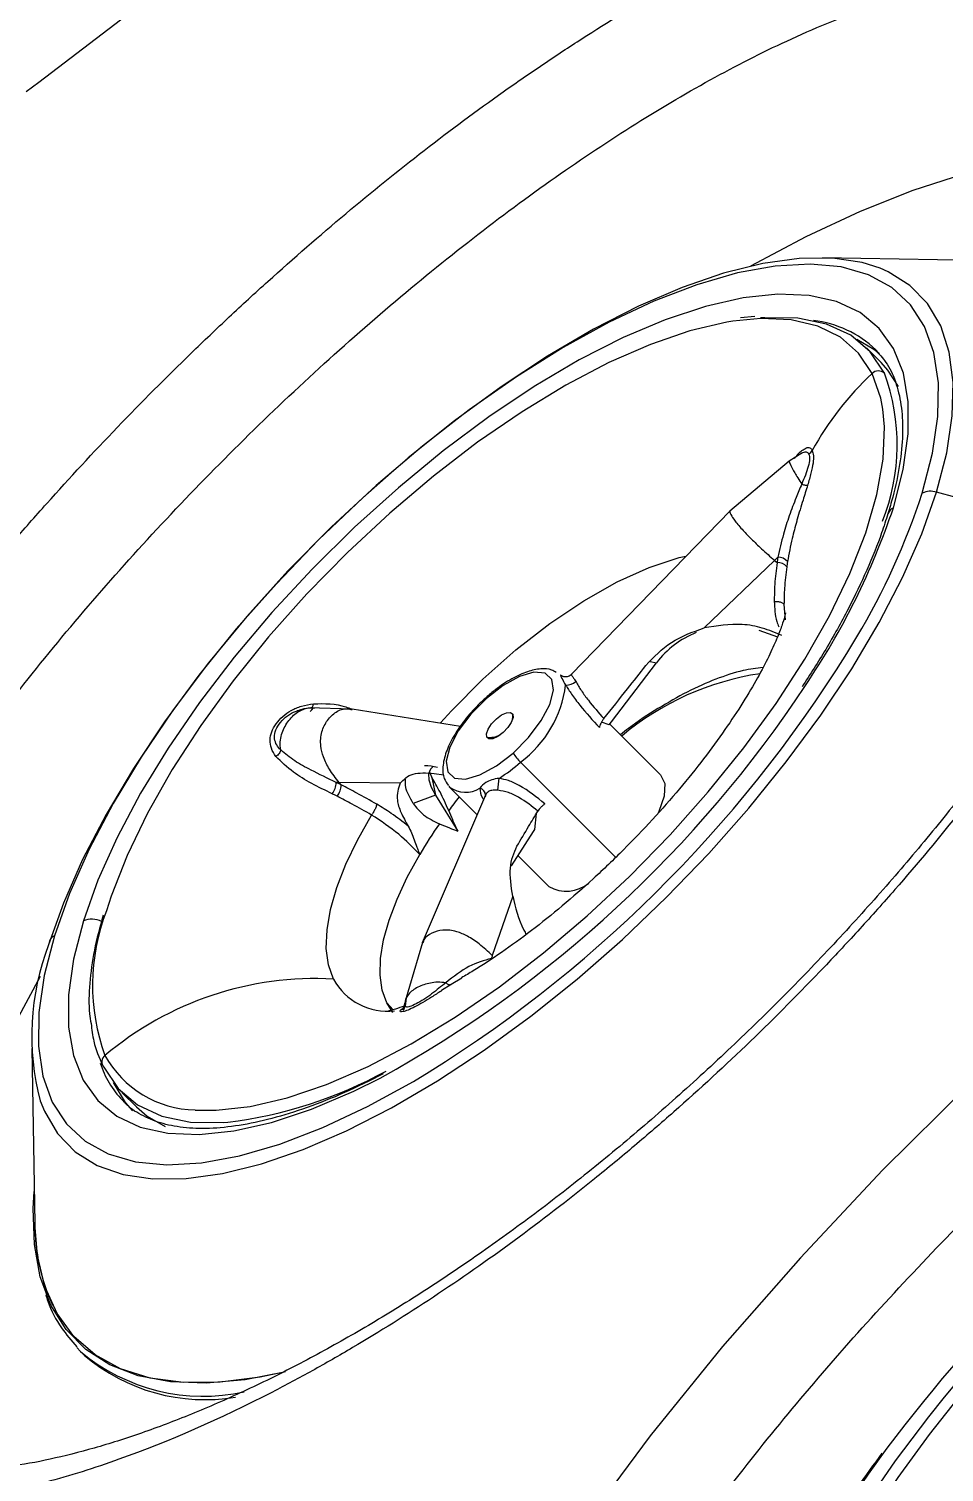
# Model space of a CAD drawing. Extents: x -2 to 78, y -19 to 124.
# Drawn here: x 63.67 to 65.723, y 12.007 to 15.245 of the extents above; entities that cross this region are included whole.
import ezdxf

# ---------------------------------------------------------------- set-up
doc = ezdxf.new("R2010")
doc.units = 0
doc.header["$MEASUREMENT"] = 0
doc.layers.add('1', color=4, linetype='Continuous')
doc.layers.add('GEOMETRY', color=2, linetype='Continuous', lineweight=25)

# ---------------------------------------------------------------- blocks, each defined once
blk = doc.blocks.new('2026 BEAM 220')
at = {"layer": 'GEOMETRY'}
for p, q in [((67.8231, 14.7247), (67.43, 14.7317)), ((67.2785, 14.6001), (67.2462, 14.597)), ((67.5614, 14.4969), (67.5287, 14.5297)), ((67.5525, 14.5225), (67.5495, 14.5255)), ((67.3839, 14.2936), (67.3553, 14.2753)), ((67.3555, 14.2755), (67.2225, 14.163)), ((68.115, 14.0899), (67.6858, 14.206)), ((67.2232, 14.1637), (66.8674, 13.7974)), ((67.1647, 13.9012), (67.3225, 14.0528)), ((67.3225, 14.0528), (67.3282, 14.0478)), ((67.3437, 13.9536), (67.3461, 13.9193)), ((67.2873, 13.896), (67.3293, 13.8816)), ((66.9569, 13.6907), (67.0575, 13.8232)), ((67.0434, 13.8257), (67.0575, 13.8232)), ((66.2647, 13.7187), (66.2519, 13.7152)), ((66.3749, 13.719), (66.2767, 13.7218)), ((66.2824, 13.7224), (66.2903, 13.7214)), ((66.6181, 13.6805), (66.3749, 13.719)), ((66.9519, 13.6842), (66.9343, 13.6901)), ((66.9519, 13.6842), (66.9569, 13.6907)), ((67.0669, 13.5716), (66.953, 13.6856)), ((66.7525, 13.6004), (66.9661, 13.3868)), ((66.5484, 13.5779), (66.5539, 13.5659)), ((66.559, 13.5749), (66.5807, 13.5715)), ((66.4825, 13.5532), (66.3456, 13.5545)), ((66.3503, 13.549), (66.3456, 13.5545)), ((66.5539, 13.5659), (66.562, 13.526)), ((66.5915, 13.5461), (66.5934, 13.5441)), ((66.5934, 13.5441), (66.6554, 13.4821)), ((66.562, 13.526), (66.5121, 13.5073)), ((66.6744, 13.5264), (66.5322, 13.1948)), ((66.562, 13.526), (66.6117, 13.4456)), ((66.6741, 13.5294), (66.675, 13.5287)), ((66.788, 13.4847), (66.7842, 13.4493)), ((66.7814, 13.445), (66.7315, 13.3677)), ((66.7842, 13.4493), (66.7814, 13.445)), ((66.7465, 13.391), (66.8164, 13.3211)), ((66.7351, 13.2996), (66.6893, 13.1662)), ((66.5324, 13.1954), (66.4939, 13.0641)), ((66.6211, 13.1155), (66.5969, 13.1016)), ((66.5969, 13.1016), (66.5756, 13.0876)), ((66.4662, 13.0385), (66.4526, 13.06)), ((66.4673, 13.0447), (66.4526, 13.06)), ((66.4934, 13.0587), (66.495, 13.0609)), ((66.4965, 13.0718), (66.4938, 13.0527)), ((66.4831, 13.0435), (66.4874, 13.0466)), ((66.4933, 13.0458), (66.4904, 13.0465)), ((65.6562, 12.9581), (65.6632, 12.565)), ((65.8583, 12.8594), (65.891, 12.8267)), ((65.8595, 12.8416), (65.8624, 12.8386)), ((65.7659, 12.2781), (65.7575, 12.2869)), ((65.7659, 12.2781), (65.7746, 12.2694))]:
    blk.add_line(p, q, dxfattribs=at)
at = {"layer": 'GEOMETRY', "flags": 128}
for points in [[(68.377, 14.8535), (68.3463, 14.88), (68.2857, 14.9176), (68.2159, 14.9447), (68.1372, 14.9612), (68.0502, 14.967), (67.9556, 14.962), (67.854, 14.9462), (67.7462, 14.9197), (67.6328, 14.8829), (67.5147, 14.8358), (67.3927, 14.7788), (67.2687, 14.713)], [(67.5598, 14.7081), (67.5189, 14.721), (67.4522, 14.7308), (67.3776, 14.7301), (67.296, 14.7188), (67.2082, 14.697), (67.115, 14.6649), (67.0175, 14.623), (66.9166, 14.5715), (66.8134, 14.5111), (66.7089, 14.4423), (66.6042, 14.3659), (66.5005, 14.2827), (66.3986, 14.1934), (66.2998, 14.0991), (66.2049, 14.0006), (66.115, 13.8991), (66.0311, 13.7955), (65.9538, 13.6908), (65.8842, 13.5863), (65.8228, 13.4829), (65.7703, 13.3817), (65.7272, 13.2838), (65.6941, 13.1901)], [(67.654, 14.2039), (67.677, 14.2932), (67.6891, 14.376), (67.6902, 14.4515), (67.6802, 14.5189), (67.6592, 14.5774), (67.6275, 14.6263), (67.5854, 14.6652), (67.5335, 14.6936), (67.4722, 14.7112), (67.4022, 14.7177), (67.3243, 14.7132), (67.2393, 14.6977), (67.1483, 14.6714), (67.0521, 14.6345), (66.9518, 14.5874), (66.8486, 14.5307), (66.7435, 14.4649), (66.6377, 14.3909), (66.5324, 14.3094), (66.4288, 14.2212), (66.3279, 14.1275), (66.2308, 14.0291), (66.1387, 13.9272), (66.0525, 13.823), (65.9732, 13.7174), (65.9017, 13.6117), (65.8387, 13.5071), (65.7849, 13.4047), (65.7409, 13.3056), (65.7072, 13.2109)], [(67.6858, 14.206), (67.7088, 14.2945), (67.7213, 14.3769), (67.7232, 14.4523), (67.7145, 14.5199), (67.6953, 14.5791), (67.6658, 14.6293), (67.6263, 14.6699), (67.5772, 14.7006), (67.5598, 14.7081)], [(67.5892, 14.1708), (67.6113, 14.2569), (67.6224, 14.3366), (67.6225, 14.4089), (67.6115, 14.4729), (67.5896, 14.528), (67.5571, 14.5734), (67.5143, 14.6087), (67.4617, 14.6335), (67.4, 14.6473), (67.3298, 14.6502), (67.2521, 14.642), (67.1676, 14.6228), (67.0774, 14.5929), (66.9826, 14.5527), (66.8842, 14.5025), (66.7834, 14.443), (66.6814, 14.3749), (66.5795, 14.2989), (66.4787, 14.216), (66.3802, 14.1272), (66.2853, 14.0334), (66.1951, 13.9358), (66.1105, 13.8355), (66.0326, 13.7338), (65.9623, 13.6317), (65.9004, 13.5305), (65.8477, 13.4314), (65.8047, 13.3355), (65.772, 13.2439)], [(67.229, 14.5892), (67.2155, 14.587), (67.1327, 14.5676), (67.0442, 14.5374), (66.9511, 14.4967), (66.8546, 14.4462), (66.756, 14.3863), (66.6564, 14.3179), (66.5571, 14.2418), (66.4594, 14.159), (66.3644, 14.0705), (66.2735, 13.9775), (66.1876, 13.881), (66.108, 13.7824), (66.0355, 13.6828), (65.9712, 13.5835), (65.9158, 13.4858), (65.87, 13.3908), (65.8345, 13.2999), (65.8237, 13.2666)], [(67.5413, 14.4722), (67.5111, 14.5179), (67.4704, 14.5535), (67.4198, 14.5785), (67.36, 14.5924), (67.2916, 14.5953), (67.229, 14.5892)], [(67.569, 14.4729), (67.5369, 14.521), (67.4934, 14.5579), (67.4391, 14.5832), (67.3747, 14.5964), (67.3011, 14.5974), (67.291, 14.5967)], [(67.5579, 14.5162), (67.5455, 14.526), (67.5069, 14.5486)], [(67.6003, 14.4429), (67.5767, 14.4798), (67.5614, 14.4969)], [(67.5653, 14.3925), (67.5607, 14.4168), (67.5413, 14.4722)], [(66.0227, 12.8198), (66.0701, 12.8191), (66.1462, 12.8274), (66.229, 12.8468), (66.3175, 12.877), (66.4106, 12.9177), (66.507, 12.9682), (66.6057, 13.0281), (66.7053, 13.0965), (66.8045, 13.1726), (66.9023, 13.2554), (66.9972, 13.3439), (67.0882, 13.4369), (67.174, 13.5334), (67.2537, 13.632), (67.3261, 13.7316), (67.3904, 13.8309), (67.4458, 13.9286), (67.4916, 14.0236), (67.5272, 14.1145), (67.5521, 14.2004), (67.5661, 14.28), (67.569, 14.3524), (67.5653, 14.3925)], [(65.6754, 12.8403), (65.6846, 12.817), (65.7141, 12.7668), (65.7536, 12.7262), (65.8027, 12.6955), (65.861, 12.6752), (65.9277, 12.6653), (66.0023, 12.666), (66.0839, 12.6774), (66.1718, 12.6992), (66.2649, 12.7312), (66.3624, 12.7732), (66.4633, 12.8246), (66.5665, 12.8851), (66.671, 12.9538), (66.7757, 13.0302), (66.8795, 13.1135), (66.9813, 13.2027), (67.0801, 13.2971), (67.175, 13.3955), (67.2649, 13.4971), (67.3488, 13.6007), (67.4261, 13.7053), (67.4957, 13.8098), (67.5571, 13.9132), (67.6096, 14.0144), (67.6527, 14.1124), (67.6858, 14.206)], [(66.5731, 13.6887), (66.598, 13.7157), (66.6684, 13.7864), (66.7424, 13.852), (66.8184, 13.9111), (66.8947, 13.9624), (66.9696, 14.0047), (67.0414, 14.0372), (67.1086, 14.0591), (67.1235, 14.0627)], [(69.9518, 13.7697), (69.9095, 13.8558), (69.8451, 13.9204), (69.7597, 13.9632), (69.655, 13.9833), (69.5549, 13.9824), (69.4434, 13.9659), (69.2835, 13.9215), (69.1077, 13.8517), (68.9197, 13.7582), (68.7357, 13.6507), (68.5444, 13.5248), (68.3493, 13.3829), (68.1509, 13.2254), (67.9522, 13.0548), (67.7568, 12.8745), (67.5651, 12.6846), (67.3804, 12.4883), (67.2061, 12.2893), (67.0437, 12.0888), (66.8953, 11.8893)], [(66.7361, 13.6207), (66.7707, 13.6558), (66.7989, 13.6934), (66.8181, 13.7299), (66.8263, 13.7618), (66.8227, 13.7858), (66.8077, 13.7996), (66.7828, 13.802), (66.7503, 13.7926), (66.7135, 13.7724), (66.676, 13.7433)], [(66.8426, 13.7959), (66.8454, 13.7937), (66.8471, 13.7927)], [(66.676, 13.7433), (66.6414, 13.7082), (66.6131, 13.6706), (66.5939, 13.6341), (66.5857, 13.6022), (66.5893, 13.5782), (66.6043, 13.5644), (66.6292, 13.562), (66.6617, 13.5714), (66.6985, 13.5916), (66.7361, 13.6207)], [(66.676, 13.7433), (66.6755, 13.7446), (66.6755, 13.7453), (66.6756, 13.7453)], [(66.2811, 13.7136), (66.2842, 13.7175), (66.2876, 13.7217)], [(66.6768, 13.6561), (66.6762, 13.6639), (66.6801, 13.6745), (66.6879, 13.6862), (66.6985, 13.6973), (66.7102, 13.7061), (66.7213, 13.7112), (66.7301, 13.7118), (66.7352, 13.708)], [(66.7352, 13.708), (66.7359, 13.7001), (66.732, 13.6895), (66.7241, 13.6778), (66.7135, 13.6667), (66.7018, 13.6579), (66.6907, 13.6528), (66.6819, 13.6522), (66.6768, 13.6561)], [(66.5564, 13.5904), (66.5506, 13.5845), (66.5466, 13.5738), (66.5472, 13.5602), (66.5524, 13.5441), (66.562, 13.526)], [(67.0669, 13.5716), (67.0764, 13.5521), (67.0751, 13.5239), (67.063, 13.4894), (67.06, 13.4832)], [(66.3331, 13.1135), (66.3219, 13.1453), (66.317, 13.1822), (66.3186, 13.2238), (66.3264, 13.2695), (66.3406, 13.3188), (66.3608, 13.371), (66.3869, 13.4255), (66.4184, 13.4816)], [(66.4526, 13.06), (66.4424, 13.0889), (66.4378, 13.1224), (66.4388, 13.16), (66.4455, 13.2013), (66.4579, 13.2458), (66.4756, 13.293), (66.4986, 13.3423), (66.5265, 13.3932)], [(65.772, 13.2439), (65.75, 13.1579), (65.7389, 13.0782), (65.7388, 13.0059), (65.7497, 12.9419), (65.7716, 12.8868), (65.8041, 12.8414), (65.8469, 12.8061), (65.8995, 12.7813), (65.9612, 12.7675), (66.0314, 12.7646), (66.1092, 12.7728), (66.1937, 12.792), (66.2839, 12.8218), (66.3787, 12.8621), (66.4377, 12.8912)], [(65.7072, 13.2109), (65.6842, 13.1216), (65.6721, 13.0388), (65.6711, 12.9633), (65.6811, 12.8959), (65.7021, 12.8374), (65.7338, 12.7885), (65.7758, 12.7496), (65.8278, 12.7212), (65.8891, 12.7036), (65.9591, 12.6971), (66.037, 12.7015), (66.1219, 12.7171), (66.213, 12.7434), (66.3092, 12.7803), (66.4095, 12.8274), (66.5127, 12.8841), (66.5479, 12.9053)], [(65.675, 13.1194), (65.6212, 13.0191), (65.5623, 12.8965), (65.5133, 12.7776), (65.4744, 12.6632), (65.446, 12.5543), (65.4281, 12.4514), (65.421, 12.3554), (65.4247, 12.267), (65.4392, 12.1867), (65.4643, 12.1151), (65.4999, 12.0527), (65.5355, 12.0099)], [(68.8395, 13.0085), (68.8211, 13.0042), (68.7463, 12.9811), (68.6652, 12.9476), (68.5786, 12.9041), (68.4877, 12.8512), (68.3935, 12.7895), (68.2974, 12.7198), (68.2005, 12.643), (68.104, 12.5601), (68.0091, 12.472), (67.917, 12.38), (67.8289, 12.2851), (67.7459, 12.1886), (67.6691, 12.0917), (67.5993, 11.9955), (67.5375, 11.9013), (67.4845, 11.8103), (67.4409, 11.7237), (67.4073, 11.6424), (67.384, 11.5676), (67.378, 11.541)], [(65.818, 12.9162), (65.8501, 12.8681), (65.8936, 12.8312), (65.9479, 12.8059), (66.0123, 12.7927), (66.0859, 12.7916), (66.0959, 12.7924)], [(65.8827, 12.8183), (65.8666, 12.8363), (65.8394, 12.8812)], [(65.891, 12.8267), (65.9153, 12.8059), (65.9556, 12.7828)], [(66.2227, 12.2315), (66.1351, 12.2147), (66.0474, 12.2069), (65.9671, 12.2098), (65.895, 12.2235), (65.8316, 12.2478), (65.7775, 12.2825), (65.7332, 12.3273), (65.699, 12.3818), (65.6752, 12.4456), (65.662, 12.5182), (65.6596, 12.5988), (65.6619, 12.6368)], [(66.2256, 12.2322), (66.1689, 12.2204), (66.079, 12.209), (65.9963, 12.2084), (65.9216, 12.2184), (65.8553, 12.2392), (65.7982, 12.2704), (65.7506, 12.3118), (65.7131, 12.363), (65.6858, 12.4237), (65.6691, 12.4933), (65.6632, 12.565)], [(67.703, 12.1754), (67.6679, 12.1317), (67.5931, 12.0327), (67.5258, 11.935), (67.4667, 11.8399), (67.4167, 11.7486), (67.3762, 11.6619), (67.3458, 11.5811), (67.3258, 11.507)], [(67.5747, 12.0611), (67.5323, 12.0029), (67.4641, 11.9022), (67.4043, 11.8042), (67.3536, 11.7101), (67.3126, 11.6208), (67.2816, 11.5374), (67.2611, 11.4608)]]:
    blk.add_lwpolyline(points, dxfattribs=at)
at = {"layer": 'GEOMETRY'}
for centre, radius, start, end in [((67.3819, 14.3493), 0.2432, 46.4227, 83.4315), ((67.5555, 14.4579), 0.0201, 48.0184, 134.8828), ((68.0162, 13.9649), 0.6949, 133.1149, 151.2218), ((67.1314, 14.3121), 0.4662, 338.4454, 20.1754), ((66.1244, 14.7043), 1.6094, 329.2373, 341.8862), ((67.6728, 14.1627), 0.0452, 73.2311, 114.5008), ((66.0375, 14.691), 1.6365, 325.8382, 341.4683), ((67.5989, 14.1498), 0.0231, 114.718, 161.7499), ((67.3311, 14.0337), 0.0263, 38.71, 92.2224), ((67.3298, 14.0222), 0.0257, 38.8421, 93.5309), ((67.2255, 13.6946), 0.2115, 111.7647, 142.5359), ((64.9825, 15.404), 2.9485, 302.0668, 328.9033), ((67.3829, 13.1791), 0.6265, 98.5298, 130.0395), ((65.1224, 15.2729), 2.7208, 298.9108, 326.5195), ((66.6033, 13.804), 0.2524, 306.2359, 352.9615), ((66.8544, 13.8064), 0.0334, 268.9514, 311.4918), ((66.692, 13.7047), 0.0433, 344.9338, 4.2537), ((66.683, 13.7087), 0.053, 263.2657, 296.9476), ((66.5034, 13.8786), 0.3735, 302.5668, 311.8303), ((66.8246, 13.6754), 0.1041, 211.7204, 226.1428), ((66.5328, 13.4401), 0.1522, 77.3279, 88.2355), ((66.2997, 13.554), 0.0394, 320.9421, 0.7089), ((66.3093, 13.5496), 0.041, 321.022, 359.2124), ((66.629, 13.5942), 0.0615, 234.6499, 301.5785), ((66.658, 13.5258), 0.0163, 359.5749, 78.9901), ((66.2502, 13.592), 0.4551, 353.0616, 356.4642), ((67.6619, 12.7036), 1.329, 141.9694, 143.6401), ((67.489, 12.8248), 1.1178, 145.2429, 149.4357), ((66.8557, 13.3901), 0.0794, 240.3286, 309.3132), ((65.7912, 13.2001), 0.0478, 63.0981, 113.6556), ((66.2516, 13.1), 0.4591, 158.7247, 200.1004), ((65.7163, 13.1906), 0.0222, 114.0084, 181.2986), ((66.2188, 12.9867), 0.5628, 158.8135, 195.0793), ((66.2921, 12.3831), 0.7315, 86.7875, 130.1499), ((66.4555, 13.1811), 0.1399, 208.9104, 275.8802), ((66.0193, 12.9934), 0.2204, 198.0145, 223.5226), ((65.8309, 12.9281), 0.0176, 126.8278, 222.7642), ((66.0276, 13.0564), 0.2366, 208.8423, 268.8099), ((65.9738, 13.7758), 0.991, 277.0822, 298.7813), ((70.6114, 9.777), 3.7998, 127.0374, 143.0517), ((70.4976, 9.8899), 3.6102, 128.2061, 140.7222), ((66.1017, 12.5644), 0.4385, 179.919, 204.5483), ((66.0411, 12.6048), 0.4272, 229.8895, 282.4169), ((66.0444, 12.586), 0.416, 229.5676, 279.5511)]:
    blk.add_arc(centre, radius, start, end, dxfattribs=at)
for points, knots in [([(53.2507, 11.0323), (53.2761, 11.0362), (53.3335, 11.0452), (53.3988, 11.0557), (53.4467, 11.0636), (53.4787, 11.0689), (53.5666, 11.0837), (53.774, 11.1199), (54.0924, 11.1807), (54.4731, 11.2619), (54.8521, 11.3514), (55.2288, 11.4491), (55.5405, 11.5375), (55.7884, 11.6123), (56.035, 11.6897), (56.2803, 11.7714), (56.5243, 11.8572), (56.6761, 11.9125), (56.7972, 11.9578), (56.8878, 11.9923), (56.9556, 12.0186), (56.997, 12.0348), (57.0121, 12.0407), (57.0347, 12.0496), (57.061, 12.06), (57.0911, 12.0719), (57.1212, 12.0839), (57.1512, 12.0959), (57.1781, 12.1067), (57.1931, 12.1128), (57.2082, 12.1189), (57.2264, 12.1263), (57.3016, 12.157), (57.4893, 12.2351), (57.7888, 12.3664), (58.147, 12.5334), (58.4245, 12.6706), (58.6221, 12.772), (58.7407, 12.8339), (58.9383, 12.9389), (59.2146, 13.0908), (59.509, 13.2609), (59.7439, 13.4013), (59.978, 13.5447), (60.1854, 13.676), (60.3665, 13.7939), (60.4811, 13.8695), (60.5912, 13.9431), (60.6764, 14.001), (60.7189, 14.03), (60.7472, 14.0494), (60.7815, 14.073), (60.8168, 14.0975), (60.845, 14.117), (60.8661, 14.1318), (60.8872, 14.1465), (60.9153, 14.1662), (60.9503, 14.1909), (60.9853, 14.2157), (61.0132, 14.2356), (61.0551, 14.2655), (61.1456, 14.3305), (61.2426, 14.4012), (61.3254, 14.4623), (61.3805, 14.5032), (61.4766, 14.575), (61.6678, 14.7199), (62.0463, 15.0154), (62.4696, 15.3654), (62.8832, 15.7275), (63.1889, 16.0053), (63.4899, 16.2893), (63.786, 16.5795), (64.0767, 16.8753), (64.3613, 17.176), (64.6395, 17.4812), (64.9242, 17.8055), (65.2143, 18.1497), (65.4843, 18.4841), (65.6877, 18.746), (65.8289, 18.9324), (65.9191, 19.0535), (65.9941, 19.1555), (66.0543, 19.2381), (66.0991, 19.3003), (66.1289, 19.3419), (66.1487, 19.3696), (66.1734, 19.4043), (66.2029, 19.446), (66.2323, 19.4878), (66.2568, 19.5226), (66.2762, 19.5506), (66.2957, 19.5785), (66.3199, 19.6136), (66.344, 19.6486), (66.3608, 19.6732), (66.3704, 19.6873), (66.38, 19.7014), (66.392, 19.719), (66.4781, 19.8457), (66.5958, 20.0229), (66.7429, 20.2515), (66.8879, 20.4817), (67.0647, 20.7722), (67.2696, 21.1247), (67.434, 21.4216), (67.5617, 21.6613), (67.6868, 21.9025), (67.8373, 22.2051), (68.008, 22.5691), (68.1418, 22.8729), (68.2213, 23.063), (68.2525, 23.139), (68.2618, 23.1618), (68.2695, 23.1808), (68.2757, 23.196), (68.291, 23.234), (68.3108, 23.2834), (68.3318, 23.3365), (68.3423, 23.3631), (68.3483, 23.3783), (68.3632, 23.4162), (68.3824, 23.4657), (68.4058, 23.5265), (68.429, 23.5875), (68.4691, 23.6942), (68.5251, 23.8471), (68.6117, 24.0924), (68.694, 24.3389), (68.7624, 24.5557), (68.8003, 24.6798), (68.8335, 24.7905), (68.8709, 24.9182), (68.8981, 25.0151), (68.9116, 25.0632)], [0, 0, 0, 0, 0.003617, 0.008175, 0.009315, 0.010454, 0.012734, 0.02185, 0.040084, 0.058325, 0.07658, 0.094803, 0.112974, 0.122043, 0.131103, 0.149196, 0.158231, 0.167261, 0.171775, 0.176287, 0.180798, 0.181926, 0.182489, 0.183053, 0.185308, 0.186436, 0.187563, 0.189817, 0.190944, 0.191588, 0.192071, 0.193198, 0.194325, 0.203338, 0.221362, 0.2394, 0.25747, 0.263503, 0.269543, 0.275589, 0.293775, 0.312047, 0.32122, 0.330407, 0.348724, 0.353945, 0.359162, 0.366981, 0.371538, 0.372839, 0.373815, 0.376092, 0.378369, 0.379507, 0.380645, 0.381782, 0.38292, 0.385195, 0.38747, 0.388607, 0.389744, 0.394292, 0.403385, 0.405657, 0.40793, 0.412474, 0.421561, 0.43973, 0.476077, 0.494272, 0.51249, 0.53074, 0.549028, 0.567343, 0.585607, 0.603821, 0.621993, 0.642717, 0.663408, 0.67891, 0.686658, 0.694404, 0.698922, 0.70344, 0.707958, 0.709087, 0.710217, 0.712476, 0.714735, 0.716994, 0.719253, 0.720382, 0.721512, 0.723771, 0.726031, 0.727161, 0.727726, 0.728291, 0.72942, 0.73055, 0.748637, 0.75769, 0.766753, 0.784914, 0.80314, 0.821449, 0.830641, 0.839862, 0.858284, 0.876622, 0.894896, 0.904014, 0.905153, 0.906292, 0.907431, 0.908, 0.908569, 0.913123, 0.9154, 0.916538, 0.917107, 0.917676, 0.922227, 0.924502, 0.926777, 0.931326, 0.940421, 0.949513, 0.967695, 0.976787, 0.981348, 0.98588, 0.992986, 1, 1, 1, 1]), ([(65.6433, 15.1045), (65.9487, 15.3334), (66.2483, 15.568), (66.836, 16.0472), (67.1242, 16.2918), (67.4068, 16.5408)], [0, 0, 0, 0, 0.5, 0.5, 1, 1, 1, 1]), ([(65.2603, 11.9358), (65.3444, 11.9292), (65.436, 11.9344), (65.5842, 11.9594), (65.6353, 11.9706), (65.7148, 11.9919), (65.7418, 11.9998), (65.7965, 12.0169), (65.8241, 12.0262), (65.963, 12.0758), (66.0778, 12.1262), (66.2256, 12.2024), (66.2554, 12.2183), (66.3154, 12.2515), (66.3457, 12.2688), (66.4366, 12.3224), (66.4971, 12.3603), (66.6783, 12.4802), (66.7986, 12.5685), (66.9485, 12.6895), (66.9786, 12.7143), (67.038, 12.7645), (67.0674, 12.7899), (67.155, 12.8672), (67.2695, 12.9729), (67.3797, 13.0837), (67.4608, 13.1688), (67.4875, 13.1974), (67.5405, 13.2555), (67.5667, 13.2849), (67.6952, 13.432), (67.7902, 13.5512), (67.9213, 13.7319), (67.963, 13.7925), (68.0227, 13.8839), (68.0421, 13.9145), (68.0796, 13.9752), (68.0976, 14.0054), (68.1847, 14.1556), (68.2442, 14.2731), (68.3058, 14.4166), (68.3175, 14.4452), (68.3396, 14.5019), (68.3499, 14.5301), (68.3787, 14.6133), (68.395, 14.6671), (68.4351, 14.8237), (68.4505, 14.9218), (68.4551, 15.0361), (68.4553, 15.0584), (68.4541, 15.1019), (68.4529, 15.123), (68.4468, 15.1845), (68.4399, 15.2231), (68.4204, 15.2956), (68.4079, 15.3294), (68.3847, 15.3764), (68.3763, 15.3914), (68.3579, 15.4203), (68.348, 15.434), (68.2955, 15.4988), (68.2433, 15.5389), (68.15, 15.5814), (68.1163, 15.5927), (68.0439, 15.6091), (68.0056, 15.6141), (67.9449, 15.617), (67.9242, 15.6172), (67.8816, 15.616), (67.8597, 15.6146), (67.793, 15.6081), (67.747, 15.6007), (67.6046, 15.5698), (67.5038, 15.5374), (67.3702, 15.4823), (67.3431, 15.4706), (67.288, 15.4455), (67.2603, 15.4324), (67.1768, 15.391), (67.1205, 15.3609), (67.0066, 15.2959), (66.9491, 15.261), (66.8617, 15.2049), (66.8324, 15.1856), (66.7735, 15.1458), (66.7438, 15.1253), (66.5952, 15.02), (66.4774, 14.9287), (66.3021, 14.7817), (66.2439, 14.7311), (66.1569, 14.6526), (66.1278, 14.6259), (66.0704, 14.5721), (66.0419, 14.545), (65.9012, 14.4085), (65.7932, 14.296), (65.6639, 14.1514), (65.6383, 14.1223), (65.5877, 14.0637), (65.5627, 14.034), (65.4891, 13.9453), (65.4421, 13.8863), (65.3069, 13.7096), (65.2246, 13.5923), (65.1321, 13.4461), (65.1141, 13.4168), (65.0794, 13.3588), (65.0628, 13.33), (65.0148, 13.2445), (64.9855, 13.1886), (64.9321, 13.0786), (64.9081, 13.0246), (64.8762, 12.945), (64.8662, 12.9187), (64.8477, 12.8667), (64.8391, 12.8408), (64.8001, 12.7141), (64.7811, 12.62), (64.7707, 12.4895), (64.7703, 12.4477), (64.7744, 12.3878), (64.7765, 12.3683), (64.7824, 12.3305), (64.786, 12.3123), (64.8082, 12.224), (64.8379, 12.1631), (64.8901, 12.0991), (64.9012, 12.0869), (64.9251, 12.0638), (64.9378, 12.0529), (64.9778, 12.0223), (65.0071, 12.0049), (65.1025, 11.9608), (65.1762, 11.9425), (65.2603, 11.9358)], [0, 0, 0, 0, 0.03125, 0.03125, 0.046875, 0.046875, 0.054687, 0.054687, 0.0625, 0.0625, 0.09375, 0.09375, 0.101562, 0.101562, 0.109375, 0.109375, 0.125, 0.125, 0.15625, 0.15625, 0.164062, 0.164062, 0.171875, 0.171875, 0.1875, 0.203125, 0.203125, 0.210937, 0.210937, 0.21875, 0.21875, 0.25, 0.25, 0.265625, 0.265625, 0.273437, 0.273437, 0.28125, 0.28125, 0.3125, 0.3125, 0.320312, 0.320312, 0.328125, 0.328125, 0.34375, 0.34375, 0.375, 0.375, 0.382812, 0.382812, 0.390625, 0.390625, 0.40625, 0.40625, 0.421875, 0.421875, 0.429687, 0.429687, 0.4375, 0.4375, 0.46875, 0.46875, 0.484375, 0.484375, 0.5, 0.5, 0.507812, 0.507812, 0.515625, 0.515625, 0.53125, 0.53125, 0.5625, 0.5625, 0.570312, 0.570312, 0.578125, 0.578125, 0.59375, 0.59375, 0.609375, 0.609375, 0.617187, 0.617187, 0.625, 0.625, 0.65625, 0.65625, 0.671875, 0.671875, 0.679687, 0.679687, 0.6875, 0.6875, 0.71875, 0.71875, 0.726562, 0.726562, 0.734375, 0.734375, 0.75, 0.75, 0.78125, 0.78125, 0.789062, 0.789062, 0.796875, 0.796875, 0.8125, 0.8125, 0.828125, 0.828125, 0.835937, 0.835937, 0.84375, 0.84375, 0.875, 0.875, 0.890625, 0.890625, 0.898437, 0.898437, 0.90625, 0.90625, 0.9375, 0.9375, 0.945312, 0.945312, 0.953125, 0.953125, 0.96875, 0.96875, 1, 1, 1, 1]), ([(65.3268, 12.0321), (65.2987, 12.0416), (65.2349, 12.0631), (65.1566, 12.1193), (65.0906, 12.1968), (65.0457, 12.2925), (65.0217, 12.4047), (65.0205, 12.5331), (65.0414, 12.6756), (65.084, 12.8306), (65.1488, 12.9967), (65.2342, 13.1718), (65.3386, 13.3534), (65.4611, 13.5395), (65.5995, 13.7279), (65.7512, 13.9158), (65.9145, 14.1009), (66.0869, 14.2811), (66.2657, 14.4539), (66.4488, 14.6168), (66.6338, 14.7682), (66.8186, 14.906), (67.0008, 15.0281), (67.1788, 15.1336), (67.356, 15.2238), (67.5296, 15.2947), (67.6967, 15.3438), (67.8376, 15.3661), (67.9538, 15.3673), (68.0563, 15.3533), (68.1528, 15.3191), (68.2391, 15.2618), (68.3056, 15.1822), (68.3442, 15.1143), (68.3546, 15.0682), (68.3561, 15.0615)], [0, 0, 0, 0, 0.024348, 0.05514, 0.086129, 0.117218, 0.148207, 0.179612, 0.211121, 0.242527, 0.274358, 0.306295, 0.338129, 0.37015, 0.402274, 0.434297, 0.466203, 0.49821, 0.530116, 0.561656, 0.593293, 0.624832, 0.655916, 0.687094, 0.718176, 0.751807, 0.785563, 0.819192, 0.844343, 0.869494, 0.900675, 0.931958, 0.96314, 0.99463, 1, 1, 1, 1]), ([(68.3576, 15.0581), (68.3606, 15.0484), (68.3685, 15.023), (68.3762, 14.9705), (68.3792, 14.9021), (68.3749, 14.8257), (68.3632, 14.7416), (68.3436, 14.6502), (68.3158, 14.5512), (68.2795, 14.4452), (68.2344, 14.333), (68.1807, 14.2156), (68.1185, 14.0942), (68.0481, 13.9699), (67.9702, 13.844), (67.8852, 13.7177), (67.794, 13.5923), (67.6967, 13.4679), (67.5934, 13.3446), (67.484, 13.2219), (67.3688, 13.1007), (67.2489, 12.9821), (67.1254, 12.8673), (66.9994, 12.7575), (66.8724, 12.6536), (66.7454, 12.5569), (66.6197, 12.4678), (66.4955, 12.3867), (66.3724, 12.3128), (66.2505, 12.2461), (66.1305, 12.1871), (66.0139, 12.1362), (65.9019, 12.0938), (65.7958, 12.0601), (65.6969, 12.0352), (65.6062, 12.0188), (65.5248, 12.0105), (65.467, 12.0095), (65.4373, 12.0113), (65.4287, 12.0118)], [0, 0, 0, 0, 0.017589, 0.045874, 0.073123, 0.099823, 0.126084, 0.152391, 0.179151, 0.206356, 0.233953, 0.261865, 0.289996, 0.318242, 0.346489, 0.37463, 0.402596, 0.430277, 0.458151, 0.486434, 0.515039, 0.54386, 0.57278, 0.601648, 0.630325, 0.658701, 0.686684, 0.714232, 0.741839, 0.769761, 0.797806, 0.825882, 0.853864, 0.881651, 0.909145, 0.936274, 0.962999, 0.989342, 1, 1, 1, 1]), ([(67.5514, 14.5223), (67.5597, 14.5131), (67.5782, 14.4925), (67.5968, 14.45), (67.6086, 14.3968), (67.6111, 14.3362), (67.6045, 14.269), (67.592, 14.2083), (67.5806, 14.1697), (67.5769, 14.1571)], [0, 0, 0, 0, 0.13568, 0.303083, 0.46381, 0.619421, 0.77285, 0.925748, 1, 1, 1, 1]), ([(67.3672, 14.2815), (67.3729, 14.2888), (67.3805, 14.2985), (67.3873, 14.3015), (67.389, 14.3022)], [0, 0, 0, 0, 0.765837, 1, 1, 1, 1]), ([(67.38, 14.2911), (67.3812, 14.2922), (67.3826, 14.2935), (67.3837, 14.2937), (67.3838, 14.2938)], [0, 0, 0, 0, 0.881766, 1, 1, 1, 1]), ([(67.3994, 14.2915), (67.4004, 14.2881), (67.4023, 14.2812), (67.3987, 14.2635), (67.3919, 14.2441), (67.3863, 14.2306), (67.3835, 14.2237)], [0, 0, 0, 0, 0.247356, 0.492706, 0.743429, 1, 1, 1, 1]), ([(67.3838, 14.2938), (67.3872, 14.2953), (67.3942, 14.2983), (67.3976, 14.2938), (67.3994, 14.2915)], [0, 0, 0, 0, 0.487845, 1, 1, 1, 1]), ([(67.389, 14.3022), (67.3914, 14.3037), (67.3968, 14.307), (67.4031, 14.3055), (67.4058, 14.3014), (67.4071, 14.2994)], [0, 0, 0, 0, 0.304748, 0.669853, 1, 1, 1, 1]), ([(67.4071, 14.2994), (67.4083, 14.2959), (67.4106, 14.2889), (67.4093, 14.271), (67.4045, 14.2481), (67.3993, 14.2307), (67.3966, 14.2214)], [0, 0, 0, 0, 0.226967, 0.451796, 0.708271, 1, 1, 1, 1]), ([(67.3994, 14.2915), (67.4009, 14.2925), (67.4041, 14.2947), (67.4061, 14.2978), (67.4071, 14.2994)], [0, 0, 0, 0, 0.492502, 1, 1, 1, 1]), ([(67.3557, 14.2751), (67.3555, 14.2751), (67.3545, 14.2751), (67.3582, 14.2668), (67.3654, 14.2534), (67.3746, 14.2378), (67.3805, 14.2285), (67.3835, 14.2237)], [0, 0, 0, 0, 0.066399, 0.372182, 0.677966, 0.834084, 1, 1, 1, 1]), ([(67.3835, 14.2237), (67.3793, 14.2138), (67.3695, 14.1903), (67.3552, 14.1528), (67.3408, 14.108), (67.3339, 14.0772), (67.3301, 14.06)], [0, 0, 0, 0, 0.182524, 0.429956, 0.681794, 1, 1, 1, 1]), ([(67.3966, 14.2214), (67.3933, 14.2103), (67.3855, 14.1848), (67.3768, 14.1578), (67.3727, 14.1421), (67.3723, 14.1406)], [0, 0, 0, 0, 0.408766, 0.945829, 1, 1, 1, 1]), ([(67.3835, 14.2237), (67.385, 14.2233), (67.3879, 14.2226), (67.3917, 14.2218), (67.3948, 14.2214), (67.396, 14.2214), (67.3966, 14.2214)], [0, 0, 0, 0, 0.246153, 0.50002, 0.753876, 1, 1, 1, 1]), ([(67.2234, 14.1635), (67.2233, 14.1635), (67.2205, 14.164), (67.2242, 14.1559), (67.2327, 14.1418), (67.2504, 14.1212), (67.2714, 14.0997), (67.2955, 14.0768), (67.3128, 14.0614), (67.3225, 14.0528)], [0, 0, 0, 0, 0.008516, 0.161796, 0.315076, 0.481626, 0.617043, 0.785921, 1, 1, 1, 1]), ([(67.5769, 14.1571), (67.5724, 14.1431), (67.5593, 14.1024), (67.5308, 14.0316), (67.4887, 13.944), (67.4403, 13.8561), (67.4024, 13.7972), (67.3843, 13.769)], [0, 0, 0, 0, 0.118585, 0.342949, 0.567875, 0.793379, 1, 1, 1, 1]), ([(67.3723, 14.1406), (67.3688, 14.1278), (67.3604, 14.0973), (67.3549, 14.0675), (67.3517, 14.0502)], [0, 0, 0, 0, 0.419194, 1, 1, 1, 1]), ([(67.3225, 14.0528), (67.3239, 14.0542), (67.3264, 14.0566), (67.329, 14.059), (67.3301, 14.06)], [0, 0, 0, 0, 0.56, 1, 1, 1, 1]), ([(67.3301, 14.06), (67.3297, 14.0577), (67.3291, 14.0537), (67.3285, 14.0496), (67.3282, 14.0478)], [0, 0, 0, 0, 0.560236, 1, 1, 1, 1]), ([(67.3282, 14.0478), (67.3262, 14.0316), (67.3225, 14.0026), (67.3221, 13.9736), (67.3219, 13.9608)], [0, 0, 0, 0, 0.559797, 1, 1, 1, 1]), ([(67.3498, 14.0383), (67.3478, 14.0225), (67.3443, 13.9943), (67.3439, 13.966), (67.3437, 13.9536)], [0, 0, 0, 0, 0.559766, 1, 1, 1, 1]), ([(67.3517, 14.0502), (67.3513, 14.048), (67.3507, 14.044), (67.3501, 14.04), (67.3498, 14.0383)], [0, 0, 0, 0, 0.560701, 1, 1, 1, 1]), ([(67.3219, 13.9608), (67.3245, 13.9609), (67.3284, 13.9609), (67.3333, 13.9601), (67.3368, 13.9591), (67.3397, 13.9579), (67.3426, 13.9561), (67.3433, 13.9546), (67.3437, 13.9536)], [0, 0, 0, 0, 0.2389192, 0.3680149, 0.5, 0.6319851, 0.7610808, 1, 1, 1, 1]), ([(67.3219, 13.9608), (67.3226, 13.9456), (67.3234, 13.9259), (67.3304, 13.9077), (67.332, 13.9036)], [0, 0, 0, 0, 0.776538, 1, 1, 1, 1]), ([(67.347, 13.9343), (67.3471, 13.9347), (67.3473, 13.9361), (67.3455, 13.9271), (67.3395, 13.9076), (67.328, 13.8771), (67.3101, 13.8376), (67.285, 13.7895), (67.2522, 13.7341), (67.2118, 13.673), (67.164, 13.6076), (67.1095, 13.5397), (67.0492, 13.471), (66.9843, 13.4032), (66.9162, 13.3381), (66.8466, 13.2771), (66.7772, 13.2214), (66.7101, 13.1728), (66.6571, 13.1377), (66.629, 13.1216), (66.6204, 13.1167)], [0, 0, 0, 0, 0.015546, 0.064017, 0.113448, 0.164583, 0.217937, 0.27372, 0.331895, 0.39225, 0.454461, 0.518151, 0.582926, 0.648393, 0.71417, 0.77982, 0.844907, 0.909058, 0.971904, 1, 1, 1, 1]), ([(67.0341, 13.8172), (67.0518, 13.8361), (67.0879, 13.8744), (67.1389, 13.8922), (67.1647, 13.9012)], [0, 0, 0, 0, 0.493307, 1, 1, 1, 1]), ([(67.339, 13.884), (67.3246, 13.8903), (67.2966, 13.9026), (67.2372, 13.9132), (67.1932, 13.9059), (67.1647, 13.9012)], [0, 0, 0, 0, 0.26963, 0.526471, 1, 1, 1, 1]), ([(66.8324, 13.8014), (66.8293, 13.8034), (66.8196, 13.81), (66.7975, 13.8103), (66.7679, 13.8043), (66.7332, 13.7883), (66.7013, 13.7673), (66.6825, 13.7513), (66.6756, 13.7453)], [0, 0, 0, 0, 0.080959, 0.254532, 0.449624, 0.663301, 0.875085, 1, 1, 1, 1]), ([(66.8426, 13.7959), (66.8426, 13.7955), (66.8425, 13.7947), (66.8456, 13.7874), (66.8507, 13.7784), (66.8538, 13.773)], [0, 0, 0, 0, 0.2958137, 0.5759482, 1, 1, 1, 1]), ([(66.8676, 13.7975), (66.8665, 13.7964), (66.8642, 13.7942), (66.8596, 13.7921), (66.8547, 13.7912), (66.8503, 13.7915), (66.8481, 13.7925), (66.8472, 13.7929)], [0, 0, 0, 0, 0.200181, 0.417933, 0.640407, 0.862461, 1, 1, 1, 1]), ([(66.8675, 13.7972), (66.8674, 13.7971), (66.867, 13.7969), (66.8671, 13.7955), (66.8683, 13.793), (66.8718, 13.7889), (66.8749, 13.7841), (66.8765, 13.7814)], [0, 0, 0, 0, 0.106864, 0.26962, 0.426178, 0.688572, 1, 1, 1, 1]), ([(66.9396, 13.698), (66.9574, 13.7203), (66.9889, 13.7599), (67.0203, 13.7997), (67.0341, 13.8172)], [0, 0, 0, 0, 0.561975, 1, 1, 1, 1]), ([(67.2967, 13.8129), (67.282, 13.811), (67.2483, 13.8064), (67.1913, 13.7875), (67.1272, 13.7591), (67.0614, 13.7214), (67.0108, 13.6885), (66.983, 13.6664), (66.9769, 13.6616)], [0, 0, 0, 0, 0.15434, 0.353383, 0.552219, 0.749464, 0.945336, 1, 1, 1, 1]), ([(66.8538, 13.773), (66.8582, 13.7664), (66.8682, 13.7511), (66.8934, 13.7176), (66.9147, 13.6941), (66.9295, 13.6779)], [0, 0, 0, 0, 0.194071, 0.442808, 1, 1, 1, 1]), ([(66.8765, 13.7814), (66.8806, 13.7744), (66.8891, 13.7598), (66.9106, 13.7309), (66.9279, 13.7113), (66.9396, 13.698)], [0, 0, 0, 0, 0.22843, 0.478519, 1, 1, 1, 1]), ([(66.2039, 13.613), (66.2001, 13.6189), (66.1928, 13.6301), (66.1898, 13.649), (66.1935, 13.668), (66.2038, 13.6863), (66.2187, 13.7032), (66.2386, 13.7172), (66.2624, 13.7273), (66.2793, 13.7299), (66.2883, 13.7312)], [0, 0, 0, 0, 0.1458505, 0.2740992, 0.3868779, 0.5005419, 0.6138217, 0.7271274, 0.8553633, 1, 1, 1, 1]), ([(66.2824, 13.7224), (66.283, 13.7225), (66.2843, 13.7227), (66.286, 13.7245), (66.2874, 13.7273), (66.288, 13.7299), (66.2883, 13.7312)], [0, 0, 0, 0, 0.246142, 0.500005, 0.753865, 1, 1, 1, 1]), ([(66.2883, 13.7312), (66.3131, 13.7317), (66.3426, 13.7324), (66.3695, 13.7209), (66.3738, 13.719)], [0, 0, 0, 0, 0.8406451, 1, 1, 1, 1]), ([(66.6756, 13.7453), (66.6696, 13.7399), (66.6524, 13.724), (66.6265, 13.6945), (66.6016, 13.6582), (66.5844, 13.6223), (66.5773, 13.5908), (66.5788, 13.5648), (66.5875, 13.5528), (66.5912, 13.5478)], [0, 0, 0, 0, 0.0853715, 0.2484971, 0.4126051, 0.578645, 0.7489273, 0.8933487, 1, 1, 1, 1]), ([(66.8537, 10.5017), (66.8514, 10.5022), (66.8176, 10.5091), (66.7687, 10.5411), (66.7105, 10.5992), (66.6737, 10.6776), (66.6564, 10.7729), (66.6605, 10.8854), (66.6853, 11.0127), (66.7305, 11.1537), (66.7964, 11.307), (66.8816, 11.4704), (66.9848, 11.6419), (67.1052, 11.8195), (67.2407, 12.001), (67.3891, 12.1838), (67.5487, 12.3656), (67.717, 12.5444), (67.8917, 12.7175), (68.0706, 12.8828), (68.2515, 13.0383), (68.4322, 13.1822), (68.6105, 13.3122), (68.7844, 13.4272), (68.9565, 13.5282), (69.1239, 13.6117), (69.2836, 13.6753), (69.4185, 13.7129), (69.5298, 13.7292), (69.6274, 13.7299), (69.7171, 13.7123), (69.7942, 13.6726), (69.8534, 13.6151), (69.8756, 13.561), (69.8865, 13.5345)], [0, 0, 0, 0, 0.0023554, 0.0345818, 0.0666172, 0.0987532, 0.1307874, 0.1629908, 0.1952978, 0.2275011, 0.2599633, 0.2925315, 0.324995, 0.3576209, 0.3903527, 0.42298, 0.4555456, 0.4882148, 0.5207808, 0.5531122, 0.5855445, 0.617875, 0.6499839, 0.6821931, 0.7143006, 0.7488037, 0.7834338, 0.8179359, 0.8446103, 0.8712848, 0.903729, 0.936279, 0.9687245, 1, 1, 1, 1]), ([(66.2146, 13.6275), (66.2114, 13.6313), (66.205, 13.6387), (66.2, 13.6521), (66.2011, 13.6683), (66.2102, 13.6857), (66.2248, 13.7013), (66.2399, 13.7113), (66.2491, 13.7143), (66.2519, 13.7152)], [0, 0, 0, 0, 0.160056, 0.316502, 0.469555, 0.623908, 0.778244, 0.931304, 1, 1, 1, 1]), ([(66.2146, 13.6275), (66.214, 13.6335), (66.2129, 13.6452), (66.2171, 13.6676), (66.2297, 13.6915), (66.2473, 13.7108), (66.2606, 13.7167), (66.2648, 13.7185)], [0, 0, 0, 0, 0.154814, 0.300485, 0.585807, 0.871129, 1, 1, 1, 1]), ([(66.2519, 13.7152), (66.2555, 13.7166), (66.2657, 13.7206), (66.2758, 13.7217), (66.2824, 13.7224)], [0, 0, 0, 0, 0.35411, 1, 1, 1, 1]), ([(66.2648, 13.7185), (66.2653, 13.7188), (66.2707, 13.7215), (66.2768, 13.722), (66.2824, 13.7224)], [0, 0, 0, 0, 0.097896, 1, 1, 1, 1]), ([(66.3456, 13.5545), (66.338, 13.5642), (66.3244, 13.5815), (66.3104, 13.6095), (66.303, 13.6381), (66.3051, 13.6683), (66.3187, 13.6951), (66.3385, 13.7149), (66.3594, 13.7217), (66.3713, 13.7189), (66.3748, 13.7181)], [0, 0, 0, 0, 0.1745621, 0.3122667, 0.4226869, 0.5584931, 0.6834794, 0.8084657, 0.9442719, 1, 1, 1, 1]), ([(66.9396, 13.698), (66.9383, 13.6962), (66.9357, 13.6927), (66.9326, 13.6871), (66.9303, 13.6819), (66.9297, 13.6792), (66.9295, 13.6779)], [0, 0, 0, 0, 0.2652586, 0.5180443, 0.7610128, 1, 1, 1, 1]), ([(66.2146, 13.6275), (66.2142, 13.6263), (66.2135, 13.6237), (66.2112, 13.6198), (66.208, 13.616), (66.2053, 13.614), (66.2039, 13.613)], [0, 0, 0, 0, 0.232227, 0.480789, 0.739393, 1, 1, 1, 1]), ([(66.3303, 13.5292), (66.2991, 13.5445), (66.2489, 13.5689), (66.2162, 13.6009), (66.2039, 13.613)], [0, 0, 0, 0, 0.623428, 1, 1, 1, 1]), ([(66.3391, 13.5545), (66.32, 13.5638), (66.2868, 13.5799), (66.2439, 13.6032), (66.2246, 13.6192), (66.2146, 13.6275)], [0, 0, 0, 0, 0.3985852, 0.6892746, 1, 1, 1, 1]), ([(66.4825, 13.5532), (66.4908, 13.5616), (66.5072, 13.5783), (66.5417, 13.576), (66.559, 13.5749)], [0, 0, 0, 0, 0.499899, 1, 1, 1, 1]), ([(66.3456, 13.5545), (66.3444, 13.5545), (66.3422, 13.5545), (66.3401, 13.5545), (66.3391, 13.5545)], [0, 0, 0, 0, 0.56, 1, 1, 1, 1]), ([(66.3503, 13.549), (66.3482, 13.55), (66.3445, 13.5519), (66.3408, 13.5537), (66.3391, 13.5545)], [0, 0, 0, 0, 0.559876, 1, 1, 1, 1]), ([(66.43, 13.5059), (66.4151, 13.5144), (66.3885, 13.5296), (66.3619, 13.5431), (66.3503, 13.549)], [0, 0, 0, 0, 0.5603349, 1, 1, 1, 1]), ([(66.4825, 13.5532), (66.4786, 13.5414), (66.4725, 13.5232), (66.4831, 13.4877), (66.4949, 13.467), (66.5008, 13.4564)], [0, 0, 0, 0, 0.473529, 0.73037, 1, 1, 1, 1]), ([(66.5121, 13.5073), (66.5049, 13.5201), (66.4929, 13.5416), (66.4944, 13.5561), (66.4949, 13.5619)], [0, 0, 0, 0, 0.5967682, 1, 1, 1, 1]), ([(66.5917, 13.4915), (66.5851, 13.5061), (66.5722, 13.5345), (66.5599, 13.5556), (66.5539, 13.5659)], [0, 0, 0, 0, 0.512161, 1, 1, 1, 1]), ([(66.7044, 13.5639), (66.6988, 13.563), (66.6878, 13.5611), (66.6718, 13.5541), (66.6652, 13.5464), (66.6612, 13.5418)], [0, 0, 0, 0, 0.2957249, 0.5761229, 1, 1, 1, 1]), ([(66.6612, 13.5418), (66.662, 13.5345), (66.663, 13.5263), (66.6685, 13.5181), (66.6691, 13.5173)], [0, 0, 0, 0, 0.895515, 1, 1, 1, 1]), ([(66.702, 13.537), (66.6993, 13.5371), (66.6947, 13.5374), (66.6887, 13.5371), (66.6841, 13.536), (66.6794, 13.5336), (66.6749, 13.5287), (66.6741, 13.5247), (66.6736, 13.5225)], [0, 0, 0, 0, 0.182796, 0.321952, 0.445587, 0.56457, 0.763668, 1, 1, 1, 1]), ([(66.7915, 13.4906), (66.778, 13.5013), (66.7579, 13.5171), (66.727, 13.5328), (66.7101, 13.5356), (66.702, 13.537)], [0, 0, 0, 0, 0.521467, 0.771559, 1, 1, 1, 1]), ([(66.8071, 13.5066), (66.789, 13.5215), (66.7644, 13.5416), (66.7277, 13.5591), (66.7117, 13.5624), (66.7044, 13.5639)], [0, 0, 0, 0, 0.608379, 0.823294, 1, 1, 1, 1]), ([(66.3412, 13.5238), (66.3391, 13.5248), (66.3355, 13.5266), (66.3319, 13.5284), (66.3303, 13.5292)], [0, 0, 0, 0, 0.559764, 1, 1, 1, 1]), ([(66.4184, 13.4816), (66.404, 13.4899), (66.3782, 13.5047), (66.3525, 13.518), (66.3412, 13.5238)], [0, 0, 0, 0, 0.560391, 1, 1, 1, 1]), ([(66.43, 13.5059), (66.4298, 13.5045), (66.4295, 13.5023), (66.4279, 13.4982), (66.4264, 13.4947), (66.4245, 13.4911), (66.4219, 13.4865), (66.4198, 13.4835), (66.4184, 13.4816)], [0, 0, 0, 0, 0.240748, 0.370382, 0.502553, 0.634347, 0.762901, 1, 1, 1, 1]), ([(66.5008, 13.4564), (66.4883, 13.4664), (66.4654, 13.4844), (66.441, 13.4993), (66.43, 13.5059)], [0, 0, 0, 0, 0.550605, 1, 1, 1, 1]), ([(66.5121, 13.5073), (66.519, 13.4983), (66.5332, 13.4799), (66.558, 13.4681), (66.5706, 13.462)], [0, 0, 0, 0, 0.4880699, 1, 1, 1, 1]), ([(66.8071, 13.5066), (66.8056, 13.5054), (66.8024, 13.5028), (66.7979, 13.4986), (66.7939, 13.4943), (66.7923, 13.4919), (66.7915, 13.4906)], [0, 0, 0, 0, 0.239009, 0.48193, 0.734651, 1, 1, 1, 1]), ([(66.5265, 13.3932), (66.5114, 13.4087), (66.4797, 13.4416), (66.4395, 13.4678), (66.4184, 13.4816)], [0, 0, 0, 0, 0.473523, 1, 1, 1, 1]), ([(66.6117, 13.4456), (66.608, 13.4542), (66.6013, 13.4695), (66.5946, 13.4848), (66.5917, 13.4915)], [0, 0, 0, 0, 0.559999, 1, 1, 1, 1]), ([(66.7445, 13.4117), (66.7533, 13.4264), (66.7692, 13.4528), (66.7847, 13.479), (66.7915, 13.4906)], [0, 0, 0, 0, 0.557908, 1, 1, 1, 1]), ([(66.5008, 13.4564), (66.5034, 13.4517), (66.5083, 13.4424), (66.5142, 13.4259), (66.5188, 13.4132), (66.5229, 13.4022), (66.525, 13.3968), (66.5265, 13.3932)], [0, 0, 0, 0, 0.264406, 0.51393, 0.756412, 0.838107, 1, 1, 1, 1]), ([(66.5706, 13.462), (66.5783, 13.4589), (66.5919, 13.4534), (66.6056, 13.448), (66.6117, 13.4456)], [0, 0, 0, 0, 0.559999, 1, 1, 1, 1]), ([(66.7351, 13.2996), (66.7318, 13.3218), (66.7251, 13.3661), (66.738, 13.3965), (66.7445, 13.4117)], [0, 0, 0, 0, 0.499899, 1, 1, 1, 1]), ([(66.7351, 13.2996), (66.7414, 13.2741), (66.7484, 13.2453), (66.7636, 13.2169), (66.7653, 13.2137)], [0, 0, 0, 0, 0.887144, 1, 1, 1, 1]), ([(65.8163, 13.2566), (65.8091, 13.2302), (65.7945, 13.1769), (65.7853, 13.1036), (65.7832, 13.0487), (65.788, 13.0211), (65.7893, 13.0139)], [0, 0, 0, 0, 0.294348, 0.593921, 0.893743, 1, 1, 1, 1]), ([(66.6893, 13.1662), (66.6799, 13.1752), (66.663, 13.1912), (66.6357, 13.2095), (66.608, 13.2217), (66.5784, 13.2254), (66.5533, 13.2172), (66.5366, 13.2065), (66.5343, 13.1967), (66.5337, 13.1941)], [0, 0, 0, 0, 0.2045278, 0.3658711, 0.4952463, 0.6543653, 0.8008071, 0.9472488, 1, 1, 1, 1]), ([(66.6872, 13.1598), (66.6708, 13.1553), (66.6385, 13.1464), (66.6025, 13.1189), (66.5848, 13.1053)], [0, 0, 0, 0, 0.507393, 1, 1, 1, 1]), ([(66.6893, 13.1662), (66.6889, 13.165), (66.6882, 13.1629), (66.6875, 13.1607), (66.6872, 13.1598)], [0, 0, 0, 0, 0.56, 1, 1, 1, 1]), ([(66.5756, 13.0876), (66.5752, 13.0873), (66.5682, 13.0827), (66.5539, 13.0733), (66.5336, 13.0608), (66.5152, 13.0507), (66.4999, 13.0436), (66.4908, 13.0405), (66.4887, 13.0405), (66.4883, 13.0405)], [0, 0, 0, 0, 0.012177, 0.219921, 0.40271, 0.586494, 0.770199, 0.953015, 1, 1, 1, 1]), ([(66.5848, 13.1053), (66.5799, 13.1013), (66.57, 13.0933), (66.5536, 13.0802), (66.5355, 13.0675), (66.5181, 13.0575), (66.5035, 13.0511), (66.4949, 13.0503), (66.4918, 13.0535), (66.4929, 13.0569), (66.4934, 13.0587)], [0, 0, 0, 0, 0.1282707, 0.2536469, 0.3763072, 0.4999995, 0.6236917, 0.7463521, 0.8717282, 1, 1, 1, 1]), ([(66.5848, 13.1053), (66.5788, 13.1059), (66.5671, 13.107), (66.5449, 13.1045), (66.5218, 13.096), (66.5035, 13.0839), (66.4983, 13.0746), (66.4967, 13.0717)], [0, 0, 0, 0, 0.155867, 0.302529, 0.589792, 0.877056, 1, 1, 1, 1]), ([(66.5848, 13.1053), (66.5859, 13.1045), (66.588, 13.1028), (66.5913, 13.1013), (66.5944, 13.1007), (66.5961, 13.1013), (66.5969, 13.1016)], [0, 0, 0, 0, 0.232227, 0.480789, 0.739394, 1, 1, 1, 1]), ([(66.4929, 13.0535), (66.4855, 13.0508), (66.4682, 13.0444), (66.4544, 13.0412), (66.4539, 13.0411), (66.4537, 13.0411)], [0, 0, 0, 0, 0.306062, 0.710096, 1, 1, 1, 1]), ([(66.4934, 13.0587), (66.4931, 13.0571), (66.4926, 13.054), (66.4903, 13.0497), (66.4872, 13.046), (66.4844, 13.0443), (66.4831, 13.0435)], [0, 0, 0, 0, 0.246142, 0.500005, 0.753865, 1, 1, 1, 1]), ([(66.4929, 13.0532), (66.4925, 13.0515), (66.4916, 13.0481), (66.4897, 13.0453), (66.4887, 13.0439)], [0, 0, 0, 0, 0.492138, 1, 1, 1, 1]), ([(66.4967, 13.0717), (66.4964, 13.0712), (66.4937, 13.0672), (66.4936, 13.0627), (66.4934, 13.0587)], [0, 0, 0, 0, 0.132072, 1, 1, 1, 1]), ([(66.4883, 13.0405), (66.4863, 13.0403), (66.4817, 13.0399), (66.4825, 13.0421), (66.4831, 13.0435)], [0, 0, 0, 0, 0.4049397, 1, 1, 1, 1]), ([(65.7893, 13.0139), (65.7909, 13.0004), (65.795, 12.9661), (65.8074, 12.9377), (65.8149, 12.9205)], [0, 0, 0, 0, 0.3957, 1, 1, 1, 1]), ([(66.4449, 12.9009), (66.4156, 12.8863), (66.357, 12.8572), (66.2733, 12.8241), (66.194, 12.7993), (66.1206, 12.7838), (66.0539, 12.7771), (65.9946, 12.7793), (65.9431, 12.7896), (65.9003, 12.8085), (65.8731, 12.8257), (65.8623, 12.8396), (65.8605, 12.8418)], [0, 0, 0, 0, 0.108005, 0.2167106, 0.325088, 0.4331091, 0.5408237, 0.6484457, 0.7563896, 0.8657652, 0.9784505, 1, 1, 1, 1]), ([(65.6876, 12.4054), (65.689, 12.4005), (65.697, 12.3732), (65.7193, 12.333), (65.7452, 12.3024), (65.757, 12.2885)], [0, 0, 0, 0, 0.105157, 0.59239, 1, 1, 1, 1]), ([(67.5635, 12.0497), (67.5449, 12.0245), (67.5029, 11.9672), (67.4477, 11.8839), (67.4145, 11.8275), (67.3992, 11.8016)], [0, 0, 0, 0, 0.298579, 0.677866, 1, 1, 1, 1])]:
    blk.add_open_spline(points, degree=3, knots=knots, dxfattribs=at)

msp = doc.modelspace()

# ---------------------------------------------------------------- block references
at = {"layer": '1'}
msp.add_blockref('2026 BEAM 220', (-1.9801, 0), dxfattribs=at)

doc.saveas('drawing.dxf')
